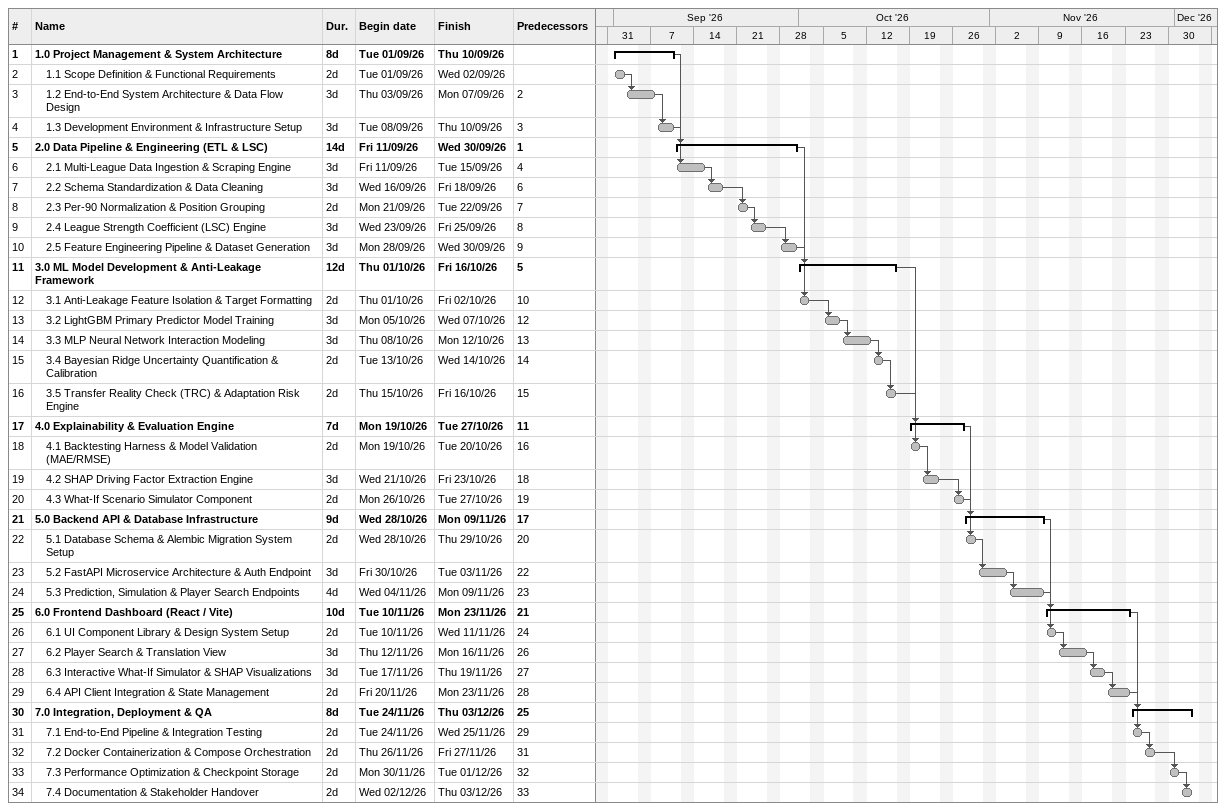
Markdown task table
| ID | Level | Task | Duration | Start | Finish | Predecessors |
|---|---|---|---|---|---|---|
| 1 | 1 | **1.0 Project Management & System Architecture** | 8d | 2026-09-01 | 2026-09-10 |  |
| 2 | 2 | 1.1 Scope Definition & Functional Requirements | 2d | 2026-09-01 | 2026-09-02 |  |
| 3 | 2 | 1.2 End-to-End System Architecture & Data Flow Design | 3d | 2026-09-03 | 2026-09-07 | 2 |
| 4 | 2 | 1.3 Development Environment & Infrastructure Setup | 3d | 2026-09-08 | 2026-09-10 | 3 |
| 5 | 1 | **2.0 Data Pipeline & Engineering (ETL & LSC)** | 14d | 2026-09-11 | 2026-09-30 | 1 |
| 6 | 2 | 2.1 Multi-League Data Ingestion & Scraping Engine | 3d | 2026-09-11 | 2026-09-15 | 4 |
| 7 | 2 | 2.2 Schema Standardization & Data Cleaning | 3d | 2026-09-16 | 2026-09-18 | 6 |
| 8 | 2 | 2.3 Per-90 Normalization & Position Grouping | 2d | 2026-09-21 | 2026-09-22 | 7 |
| 9 | 2 | 2.4 League Strength Coefficient (LSC) Engine | 3d | 2026-09-23 | 2026-09-25 | 8 |
| 10 | 2 | 2.5 Feature Engineering Pipeline & Dataset Generation | 3d | 2026-09-28 | 2026-09-30 | 9 |
| 11 | 1 | **3.0 ML Model Development & Anti-Leakage Framework** | 12d | 2026-10-01 | 2026-10-16 | 5 |
| 12 | 2 | 3.1 Anti-Leakage Feature Isolation & Target Formatting | 2d | 2026-10-01 | 2026-10-02 | 10 |
| 13 | 2 | 3.2 LightGBM Primary Predictor Model Training | 3d | 2026-10-05 | 2026-10-07 | 12 |
| 14 | 2 | 3.3 MLP Neural Network Interaction Modeling | 3d | 2026-10-08 | 2026-10-12 | 13 |
| 15 | 2 | 3.4 Bayesian Ridge Uncertainty Quantification & Calibration | 2d | 2026-10-13 | 2026-10-14 | 14 |
| 16 | 2 | 3.5 Transfer Reality Check (TRC) & Adaptation Risk Engine | 2d | 2026-10-15 | 2026-10-16 | 15 |
| 17 | 1 | **4.0 Explainability & Evaluation Engine** | 7d | 2026-10-19 | 2026-10-27 | 11 |
| 18 | 2 | 4.1 Backtesting Harness & Model Validation (MAE/RMSE) | 2d | 2026-10-19 | 2026-10-20 | 16 |
| 19 | 2 | 4.2 SHAP Driving Factor Extraction Engine | 3d | 2026-10-21 | 2026-10-23 | 18 |
| 20 | 2 | 4.3 What-If Scenario Simulator Component | 2d | 2026-10-26 | 2026-10-27 | 19 |
| 21 | 1 | **5.0 Backend API & Database Infrastructure** | 9d | 2026-10-28 | 2026-11-09 | 17 |
| 22 | 2 | 5.1 Database Schema & Alembic Migration System Setup | 2d | 2026-10-28 | 2026-10-29 | 20 |
| 23 | 2 | 5.2 FastAPI Microservice Architecture & Auth Endpoint | 3d | 2026-10-30 | 2026-11-03 | 22 |
| 24 | 2 | 5.3 Prediction, Simulation & Player Search Endpoints | 4d | 2026-11-04 | 2026-11-09 | 23 |
| 25 | 1 | **6.0 Frontend Dashboard (React / Vite)** | 10d | 2026-11-10 | 2026-11-23 | 21 |
| 26 | 2 | 6.1 UI Component Library & Design System Setup | 2d | 2026-11-10 | 2026-11-11 | 24 |
| 27 | 2 | 6.2 Player Search & Translation View | 3d | 2026-11-12 | 2026-11-16 | 26 |
| 28 | 2 | 6.3 Interactive What-If Simulator & SHAP Visualizations | 3d | 2026-11-17 | 2026-11-19 | 27 |
| 29 | 2 | 6.4 API Client Integration & State Management | 2d | 2026-11-20 | 2026-11-23 | 28 |
| 30 | 1 | **7.0 Integration, Deployment & QA** | 8d | 2026-11-24 | 2026-12-03 | 25 |
| 31 | 2 | 7.1 End-to-End Pipeline & Integration Testing | 2d | 2026-11-24 | 2026-11-25 | 29 |
| 32 | 2 | 7.2 Docker Containerization & Compose Orchestration | 2d | 2026-11-26 | 2026-11-27 | 31 |
| 33 | 2 | 7.3 Performance Optimization & Checkpoint Storage | 2d | 2026-11-30 | 2026-12-01 | 32 |
| 34 | 2 | 7.4 Documentation & Stakeholder Handover | 2d | 2026-12-02 | 2026-12-03 | 33 |
